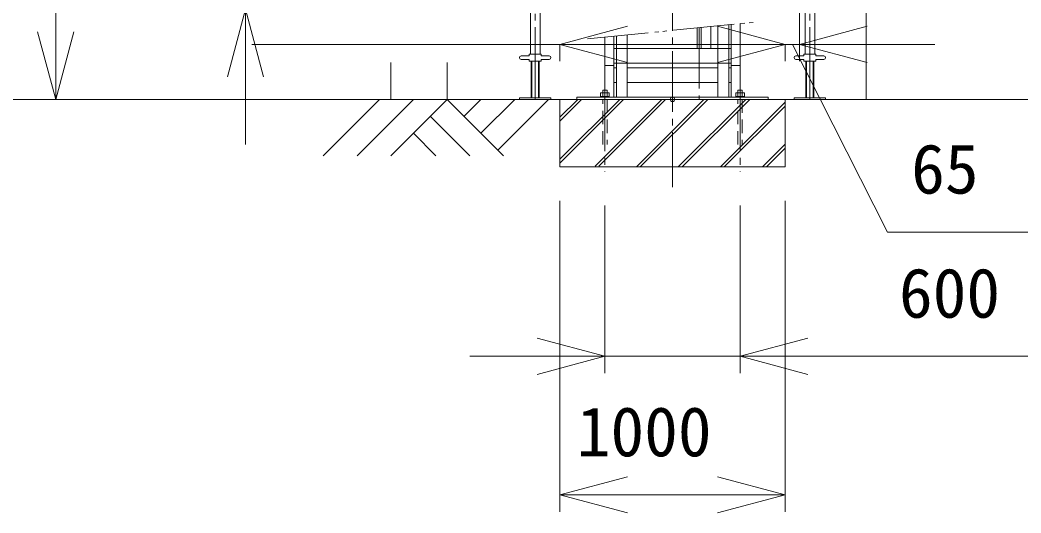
# Model space of a CAD drawing. Units: millimetres, scale not verified. Extents: x -12607 to 12128, y -18611 to 18612.
# Drawn here: x 4446 to 8889, y -8697 to -6509 of the extents above; entities that cross this region are included whole.
import ezdxf
from ezdxf.enums import TextEntityAlignment as Align

# ---------------------------------------------------------------- set-up
doc = ezdxf.new("R2010")
doc.units = ezdxf.units.MM
doc.header["$LTSCALE"] = 30
for name, pattern in [('CHAIN2', [12, 9, -1, 1, -1]), ('DASHED2', [3, 2, -1]), ('DOUBLE_CHAIN2', [12.8, 9, -1, 0.6, -0.6, 0.6, -1])]:
    doc.linetypes.add(name, pattern=pattern)
for name, color, linetype, lineweight in [('0-1_DEFPOINTS', 7, 'Continuous', 18), ('0-2_05 寸法', 7, 'Continuous', 18), ('0-3_10 常用実線', 3, 'Continuous', 18), ('0-4_12 常用一点鎖線', 3, 'CHAIN2', 18), ('0-7_40 強調実線', 1, 'Continuous', 18), ('0-9_32 補完一点鎖線', 6, 'CHAIN2', 18), ('0-A_30 補完実線', 6, 'Continuous', 18), ('0-B_31 補完破線', 6, 'DASHED2', 18), ('0-C_20 準用実線', 4, 'Continuous', 18), ('0-D_22 準用一点鎖線', 4, 'CHAIN2', 18), ('0-F_34 補完想像線', 6, 'DOUBLE_CHAIN2', 18)]:
    doc.layers.add(name, color=color, linetype=linetype, lineweight=lineweight)
doc.styles.add('ＭＳ ゴシック', font='')
doc.styles.get('ＭＳ ゴシック').set_extended_font_data('MS Gothic')

msp = doc.modelspace()

# ---------------------------------------------------------------- linework, layer by layer
at = {"layer": '0-1_DEFPOINTS'}
for p, q in [((7337.26, -6861.28), (7347.26, -6861.28)), ((7342.26, -6866.28), (7342.26, -6856.28))]:
    msp.add_line(p, q, dxfattribs=at)
msp.add_circle((7342.26, -6861.28), 10, dxfattribs=at)
at = {"layer": '0-2_05 寸法'}
for p, q in [((4605.09, -6161.25), (4605.09, -6561.28)), ((7906.26, -6184.81), (7906.26, -6692.31)), ((5447.19, -6461.31), (5447.19, -6761.31)), ((4605.09, -6861.28), (4605.09, -6561.28)), ((6842.26, -6617.31), (5474.69, -6617.31)), ((6842.26, -6617.31), (6842.26, -6692.31)), ((6842.26, -6617.31), (7142.26, -6617.31)), ((7542.26, -6617.31), (7142.26, -6617.31)), ((7542.26, -6617.31), (7242.26, -6617.31)), ((7842.26, -6617.31), (7542.26, -6617.31)), ((7842.26, -6617.31), (7542.26, -6617.31)), ((7842.26, -6617.31), (7842.26, -6692.31)), ((7842.26, -6617.31), (7906.26, -6617.31)), ((7842.26, -6617.31), (7906.26, -6617.31)), ((7842.26, -6617.31), (7842.26, -6692.31)), ((7906.26, -6617.31), (8206.26, -6617.31)), ((8206.26, -6617.31), (8506.26, -6617.31)), ((5447.19, -6761.31), (5447.19, -7061.31)), ((4554.47, -6861.28), (4680.09, -6861.28)), ((6842.26, -7311.28), (6842.26, -8691.49)), ((7842.26, -7311.28), (7842.26, -8691.49)), ((7042.26, -7332.31), (7042.26, -8076.3)), ((7642.26, -7332.31), (7642.26, -8076.3)), ((6742.26, -8001.3), (6442.26, -8001.3)), ((7042.26, -8001.3), (6742.26, -8001.3)), ((7042.26, -8001.3), (7642.26, -8001.3)), ((7642.26, -8001.3), (7942.26, -8001.3)), ((7942.26, -8001.3), (11992.26, -8001.3)), ((6842.26, -8616.49), (7142.26, -8616.49)), ((7142.26, -8616.49), (7542.26, -8616.49)), ((7842.26, -8616.49), (7542.26, -8616.49))]:
    msp.add_line(p, q, dxfattribs=at)
for points in [[(5366.8, -6761.31), (5447.19, -6461.31), (5527.57, -6761.31)], [(4685.48, -6561.28), (4605.09, -6861.28), (4524.71, -6561.28)], [(7142.26, -6697.69), (6842.26, -6617.31), (7142.26, -6536.92)], [(7542.26, -6536.92), (7842.26, -6617.31), (7542.26, -6697.69)], [(7542.26, -6536.92), (7842.26, -6617.31), (7542.26, -6697.69)], [(8206.26, -6697.69), (7906.26, -6617.31), (8206.26, -6536.92)], [(7874.26, -6617.31), (8296.51, -7450.58), (9006.51, -7450.58)], [(6742.26, -7920.92), (7042.26, -8001.3), (6742.26, -8081.68)], [(7942.26, -8081.68), (7642.26, -8001.3), (7942.26, -7920.92)], [(7142.26, -8696.88), (6842.26, -8616.49), (7142.26, -8536.11)], [(7542.26, -8536.11), (7842.26, -8616.49), (7542.26, -8696.88)]]:
    msp.add_lwpolyline(points, dxfattribs=at)
at = {"layer": '0-3_10 常用実線'}
for p, q in [((7602.26, -6529.47), (7602.26, -6711.28)), ((7642.26, -6525.28), (7642.26, -6711.28)), ((7452.26, -6544.55), (7452.26, -6636.28)), ((7469.06, -6542.66), (7469.06, -6636.28)), ((7512.26, -6538.59), (7512.26, -6636.28)), ((7042.26, -6585.28), (7042.26, -6711.28)), ((7082.26, -6581.31), (7082.26, -6711.28)), ((7602.26, -6636.28), (7082.26, -6636.28)), ((7082.26, -6701.28), (7602.26, -6701.28)), ((7042.26, -6711.28), (7082.26, -6711.28)), ((7042.26, -6711.28), (7042.26, -6821.31)), ((7082.26, -6711.28), (7082.26, -6852.31)), ((7082.26, -6721.28), (7092.96, -6721.28)), ((7141.56, -6721.28), (7542.96, -6721.28)), ((7591.56, -6721.28), (7602.26, -6721.28)), ((7602.26, -6711.28), (7642.26, -6711.28)), ((7602.26, -6711.28), (7602.26, -6852.31)), ((7642.26, -6711.31), (7642.26, -6821.33)), ((7082.26, -6786.28), (7092.96, -6786.28)), ((7141.56, -6786.28), (7542.96, -6786.28)), ((7591.56, -6786.28), (7602.26, -6786.28)), ((7767.26, -6852.28), (7767.26, -6861.28))]:
    msp.add_line(p, q, dxfattribs=at)
msp.add_lwpolyline([(6917.26, -6861.28), (7767.26, -6861.28), (7767.26, -6852.28), (6917.26, -6852.28)], close=True, dxfattribs=at)
at = {"layer": '0-4_12 常用一点鎖線'}
for p, q in [((7342.26, 7752.75), (7342.26, -7250.48)), ((7460.26, -6543.76), (7460.26, -6861.28))]:
    msp.add_line(p, q, dxfattribs=at)
at = {"layer": '0-7_40 強調実線'}
for p, q in [((8201.76, 8131.89), (8201.76, -6861.28)), ((-5854.01, -6861.28), (11941.91, -6861.28)), ((5584.87, -6861.28), (6917.26, -6861.28)), ((5792.26, -7111.28), (6042.26, -6861.28)), ((5942.26, -7111.28), (6192.26, -6861.28)), ((6092.26, -7111.28), (6342.26, -6861.28)), ((6592.26, -7111.28), (6342.26, -6861.28)), ((6417.26, -6936.28), (6492.26, -6861.28)), ((6492.26, -7011.28), (6642.26, -6861.28)), ((6567.26, -7086.28), (6792.26, -6861.28)), ((6921.64, -6861.28), (6842.26, -6940.66)), ((6842.26, -6957.63), (6938.61, -6861.28)), ((7108.31, -6861.28), (6842.26, -7127.34)), ((6842.26, -7144.31), (7125.28, -6861.28)), ((6998.22, -7158.05), (7294.99, -6861.28)), ((7310.99, -6861.28), (7015.44, -7158.05)), ((7181.67, -7161.28), (7481.67, -6861.28)), ((7498.64, -6861.28), (7198.64, -7161.28)), ((7367.54, -7161.28), (7668.34, -6861.28)), ((7685.31, -6861.28), (7385.31, -7161.28)), ((7555.02, -7161.28), (7842.26, -6874.04)), ((7767.26, -6861.28), (10015.61, -6861.28)), ((7842.26, -6891.01), (7571.99, -7161.28)), ((6442.26, -7111.28), (6267.26, -6936.28)), ((6292.26, -7111.28), (6192.26, -7011.28)), ((7741.7, -7161.28), (7842.26, -7060.72)), ((7842.26, -7077.69), (7758.67, -7161.28))]:
    msp.add_line(p, q, dxfattribs=at)
msp.add_lwpolyline([(6842.26, -6861.28), (6842.26, -7161.28), (7842.26, -7161.28), (7842.26, -6861.28)], dxfattribs=at)
at = {"layer": '0-9_32 補完一点鎖線'}
for p, q in [((7042.26, -6821.28), (7042.26, -7182.31)), ((7642.26, -6821.28), (7642.26, -7182.31))]:
    msp.add_line(p, q, dxfattribs=at)
at = {"layer": '0-A_30 補完実線'}
for p, q in [((7542.96, -6535.55), (7542.96, -6852.28)), ((7591.56, -6852.28), (7591.56, -6530.72)), ((7092.96, -6580.24), (7092.96, -6852.28)), ((7141.56, -6852.28), (7141.56, -6574.94)), ((6092.26, -6697.12), (6092.26, -6861.22)), ((6342.26, -6697.12), (6342.26, -6861.22)), ((7061.26, -6848.28), (7023.26, -6848.28)), ((7661.26, -6848.28), (7623.26, -6848.28))]:
    msp.add_line(p, q, dxfattribs=at)
for points in [[(7023.26, -6852.28), (7023.26, -6832.28), (7061.26, -6832.28), (7061.26, -6852.28)], [(7032.76, -6848.28), (7032.76, -6821.28), (7051.76, -6821.28), (7051.76, -6848.28)], [(7623.26, -6852.28), (7623.26, -6832.28), (7661.26, -6832.28), (7661.26, -6852.28)], [(7632.76, -6848.28), (7632.76, -6821.28), (7651.76, -6821.28), (7651.76, -6848.28)]]:
    msp.add_lwpolyline(points, dxfattribs=at)
at = {"layer": '0-B_31 補完破線'}
for p, q in [((7032.76, -7061.78), (7032.76, -6861.28)), ((7051.76, -6861.28), (7051.76, -7061.78)), ((7632.76, -7061.78), (7632.76, -6861.28)), ((7651.76, -6861.28), (7651.76, -7061.78))]:
    msp.add_line(p, q, dxfattribs=at)
at = {"layer": '0-C_20 準用実線'}
for p, q in [((6711.41, -4961.28), (6711.41, -6661.28)), ((6754.11, -6661.28), (6754.11, -4961.28)), ((7930.41, -4961.28), (7930.41, -6661.28)), ((7973.11, -6661.28), (7973.11, -4961.28)), ((6715.26, -6855.28), (6715.26, -6691.28)), ((6717.76, -6691.28), (6717.76, -6855.28)), ((6747.76, -6691.28), (6747.76, -6855.28)), ((6750.26, -6691.28), (6750.26, -6855.28)), ((7934.26, -6855.28), (7934.26, -6691.28)), ((7936.76, -6691.28), (7936.76, -6855.28)), ((7966.76, -6691.28), (7966.76, -6855.28)), ((7969.26, -6691.28), (7969.26, -6855.28))]:
    msp.add_line(p, q, dxfattribs=at)
for points in [[(6670.76, -6668.28), (6705.76, -6668.28), (6705.76, -6661.28), (6759.76, -6661.28), (6759.76, -6668.28), (6794.76, -6668.28)], [(7889.76, -6668.28), (7924.76, -6668.28), (7924.76, -6661.28), (7978.76, -6661.28), (7978.76, -6668.28), (8013.76, -6668.28)], [(6794.76, -6684.28), (6759.76, -6684.28), (6759.76, -6691.28), (6705.76, -6691.28), (6705.76, -6684.28), (6670.76, -6684.28)], [(8013.76, -6684.28), (7978.76, -6684.28), (7978.76, -6691.28), (7924.76, -6691.28), (7924.76, -6684.28), (7889.76, -6684.28)], [(6662.76, -6855.28), (6802.76, -6855.28), (6802.76, -6861.28)], [(6662.76, -6855.28), (6662.76, -6861.28), (6802.76, -6861.28)], [(7881.76, -6855.28), (8021.76, -6855.28), (8021.76, -6861.28)], [(7881.76, -6855.28), (7881.76, -6861.28), (8021.76, -6861.28)]]:
    msp.add_lwpolyline(points, dxfattribs=at)
for centre, start, end in [((6670.76, -6676.28), 90, 270), ((6794.76, -6676.28), 270, 90), ((7889.76, -6676.28), 90, 270), ((8013.76, -6676.28), 270, 90)]:
    msp.add_arc(centre, 8, start, end, dxfattribs=at)
at = {"layer": '0-D_22 準用一点鎖線'}
for p, q in [((6732.76, 7138.72), (6732.76, -6661.28)), ((7951.76, 7138.72), (7951.76, -6661.28)), ((6732.76, -6661.28), (6732.76, -6861.28)), ((7951.76, -6661.28), (7951.76, -6861.28))]:
    msp.add_line(p, q, dxfattribs=at)
at = {"layer": '0-F_34 補完想像線'}
msp.add_line((6965.2, -6592.94), (7727.1, -6517.25), dxfattribs=at)

# ---------------------------------------------------------------- texts
at = {"layer": '0-2_05 寸法', "style": 'ＭＳ ゴシック'}
for s, p in [('65', (8401.51, -7345.58)), ('600 ', (8347.26, -7896.3)), ('1000', (6917.26, -8511.49))]:
    msp.add_text(s, height=219.9, dxfattribs=at).set_placement(p, align=Align.BOTTOM_LEFT)

doc.saveas('drawing.dxf')
